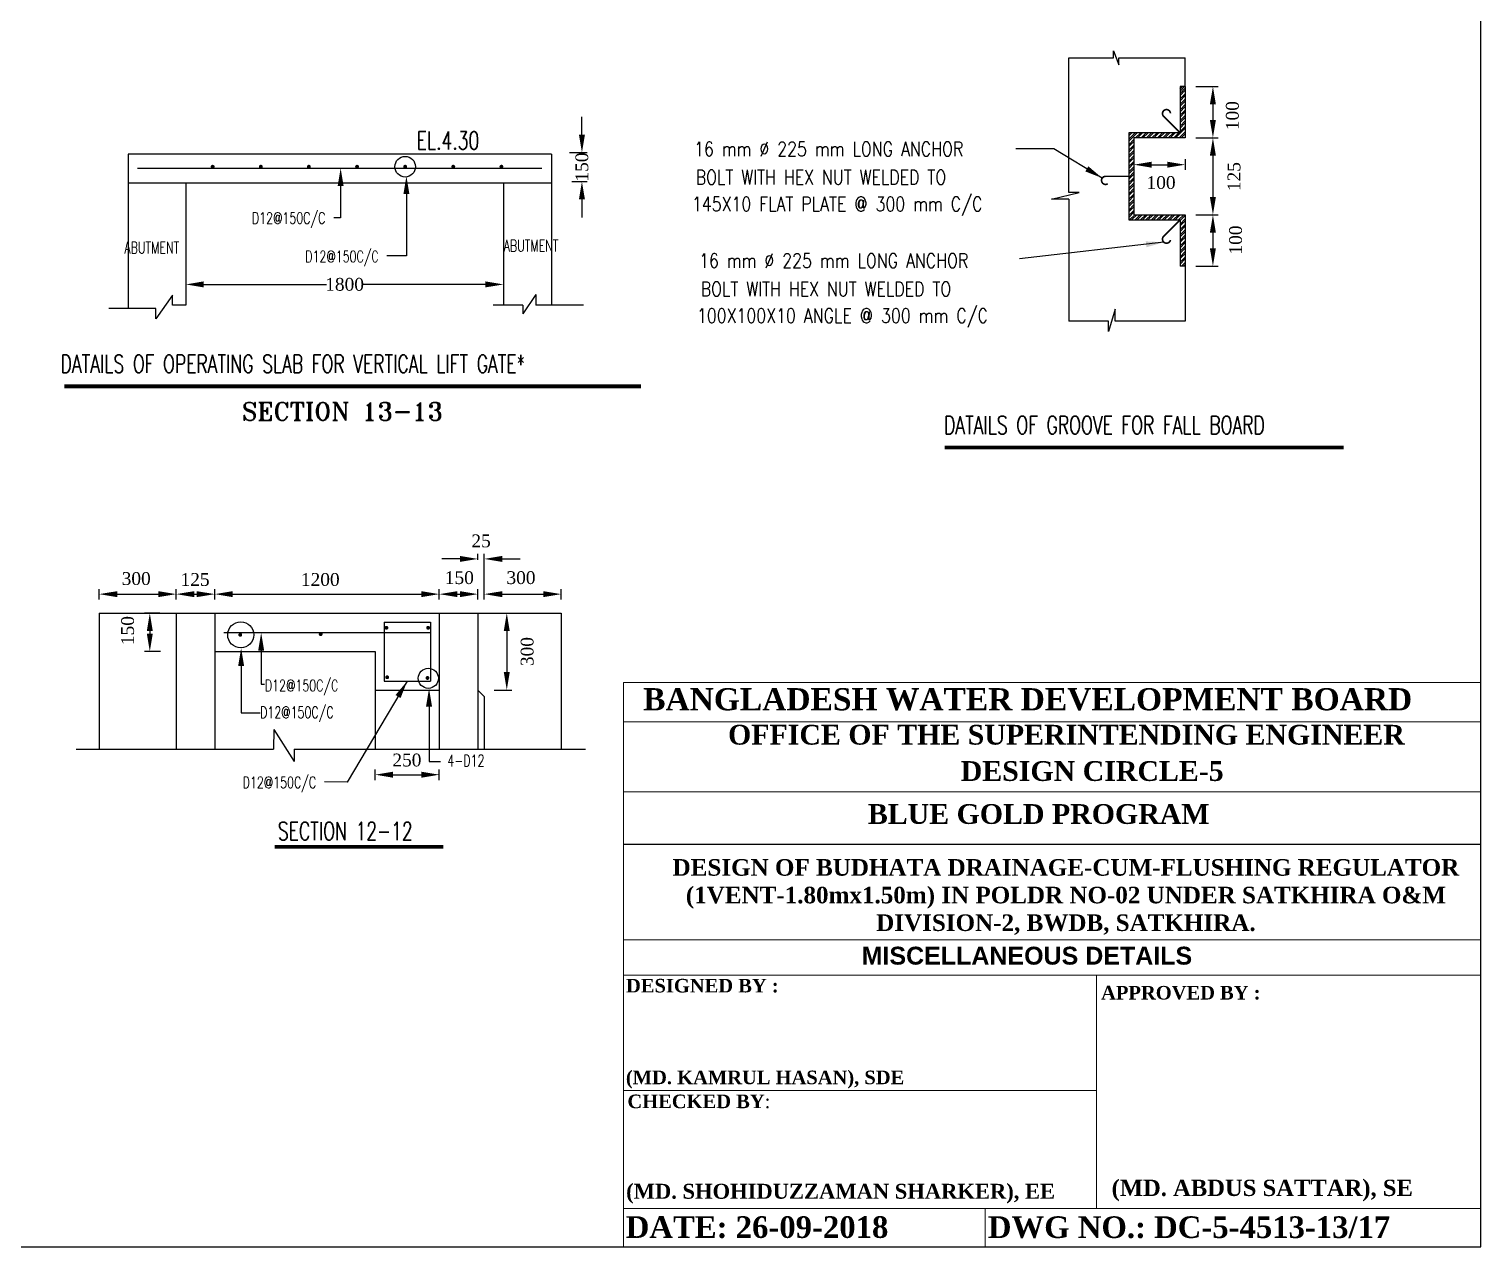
# Model space of a CAD drawing. Extents: x -298162 to 1078160, y -513173 to -216568.
# Drawn here: x 609754 to 638038, y -459717 to -435985 of the extents above; entities that cross this region are included whole.
import ezdxf

# ---------------------------------------------------------------- set-up
doc = ezdxf.new("R2010")
doc.units = 0
doc.header["$MEASUREMENT"] = 0
doc.layers.get('0').update_dxf_attribs({"linetype": 'CONTINUOUS'})
doc.layers.get('DEFPOINTS').update_dxf_attribs({"linetype": 'CONTINUOUS'})
doc.layers.add('Left Bank Profile', color=7, linetype='CONTINUOUS', lineweight=25)
doc.layers.add('LINE', color=7, linetype='CONTINUOUS')
doc.styles.add('BIG', font='ROMANT.SHX')
doc.styles.add('ROMANS', font='romans.shx', dxfattribs={"width": 0.8, "height": 100})
doc.styles.add('RS100', font='ROMANS', dxfattribs={"width": 0.7, "height": 100})
doc.styles.get("Standard").update_dxf_attribs({"font": 'times.ttf', "height": 250})
doc.dimstyles.new('3', dxfattribs={"dimtxt": 225, "dimasz": 350, "dimexe": 100, "dimexo": 25, "dimgap": 9, "dimtad": 0, "dimdec": 0, "dimzin": 0, "dimdsep": 46, "dimtxsty": 'Standard', "dimcen": 0, "dimclrt": 256, "dimadec": 0, "dimazin": 0, "dimtfac": 1, "dimtdec": 0, "dimtofl": 0, "dimtmove": 2, "dimatfit": 3, "dimfxl": 1, "dimtolj": 1, "dimtzin": 0, "dimarcsym": 0})

# ---------------------------------------------------------------- blocks, each defined once
blk = doc.blocks.new('*D942')
at = {"color": 0, "lineweight": -2}
for p, q in [((618836, -447365), (619160, -447365)), ((619060, -447715), (619060, -448515)), ((618817, -448865), (619160, -448865))]:
    blk.add_line(p, q, dxfattribs=at)
for points in [[(619002, -447715), (619118, -447715), (619060, -447365)], [(619002, -448515), (619118, -448515), (619060, -448865)]]:
    blk.add_solid(points, dxfattribs=at)
at = {"layer": 'DEFPOINTS', "color": 0, "lineweight": -2}
for p in [(618811, -447365), (618792, -448865), (619060, -448865)]:
    blk.add_point(p, dxfattribs=at)
at = {"insert": (619458, -448115), "char_height": 250, "attachment_point": 5, "rotation": 90}
blk.add_mtext('\\A1;300', dxfattribs=at)
blk = doc.blocks.new('*D943')
at = {"color": 0, "lineweight": -2}
for p, q in [((616496, -450618), (616496, -450414)), ((616846, -450514), (617396, -450514)), ((617746, -450618), (617746, -450414))]:
    blk.add_line(p, q, dxfattribs=at)
for points in [[(616846, -450456), (616846, -450573), (616496, -450514)], [(617396, -450456), (617396, -450573), (617746, -450514)]]:
    blk.add_solid(points, dxfattribs=at)
at = {"layer": 'DEFPOINTS', "color": 0, "lineweight": -2}
for p in [(617746, -450514), (616496, -450643), (617746, -450643)]:
    blk.add_point(p, dxfattribs=at)
at = {"insert": (617114, -450230), "char_height": 250, "attachment_point": 5}
blk.add_mtext('\\A1;250', dxfattribs=at)
blk = doc.blocks.new('*D944')
at = {"color": 0, "lineweight": -2}
for p, q in [((618146, -446310), (617796, -446310)), ((618496, -446328), (618496, -446210)), ((618621, -446990), (618621, -446210)), ((618971, -446310), (619321, -446310))]:
    blk.add_line(p, q, dxfattribs=at)
for points in [[(618146, -446251), (618146, -446368), (618496, -446310)], [(618971, -446251), (618971, -446368), (618621, -446310)]]:
    blk.add_solid(points, dxfattribs=at)
at = {"layer": 'DEFPOINTS', "color": 0, "lineweight": -2}
for p in [(618621, -446310), (618496, -446353), (618621, -447015)]:
    blk.add_point(p, dxfattribs=at)
at = {"insert": (618559, -445960), "char_height": 250, "attachment_point": 5}
blk.add_mtext('\\A1;25', dxfattribs=at)
blk = doc.blocks.new('*D945')
at = {"color": 0, "lineweight": -2}
for p, q in [((613371, -447100), (613371, -446896)), ((613721, -446996), (617396, -446996)), ((617746, -447100), (617746, -446896))]:
    blk.add_line(p, q, dxfattribs=at)
for points in [[(613721, -446938), (613721, -447054), (613371, -446996)], [(617396, -446938), (617396, -447054), (617746, -446996)]]:
    blk.add_solid(points, dxfattribs=at)
at = {"layer": 'DEFPOINTS', "color": 0, "lineweight": -2}
for p in [(613371, -447125), (617746, -446996), (617746, -447125)]:
    blk.add_point(p, dxfattribs=at)
at = {"insert": (615427, -446712), "char_height": 250, "attachment_point": 5}
blk.add_mtext('\\A1;1200', dxfattribs=at)
blk = doc.blocks.new('*D946')
at = {"color": 0, "lineweight": -2}
for p, q in [((612302, -447365), (612006, -447365)), ((612106, -447715), (612106, -447765)), ((612315, -448115), (612006, -448115))]:
    blk.add_line(p, q, dxfattribs=at)
for points in [[(612048, -447715), (612164, -447715), (612106, -447365)], [(612048, -447765), (612164, -447765), (612106, -448115)]]:
    blk.add_solid(points, dxfattribs=at)
at = {"layer": 'DEFPOINTS', "color": 0, "lineweight": -2}
for p in [(612327, -447365), (612106, -448115), (612340, -448115)]:
    blk.add_point(p, dxfattribs=at)
at = {"insert": (611675, -447706), "char_height": 250, "attachment_point": 5, "rotation": 90}
blk.add_mtext('\\A1;150', dxfattribs=at)
blk = doc.blocks.new('*D947')
at = {"color": 0, "lineweight": -2}
for p, q in [((611121, -447100), (611121, -446896)), ((611471, -446996), (612271, -446996)), ((612621, -447100), (612621, -446896))]:
    blk.add_line(p, q, dxfattribs=at)
for points in [[(611471, -446938), (611471, -447054), (611121, -446996)], [(612271, -446938), (612271, -447054), (612621, -446996)]]:
    blk.add_solid(points, dxfattribs=at)
at = {"layer": 'DEFPOINTS', "color": 0, "lineweight": -2}
for p in [(611121, -447125), (612621, -446996), (612621, -447125)]:
    blk.add_point(p, dxfattribs=at)
at = {"insert": (611841, -446694), "char_height": 250, "attachment_point": 5}
blk.add_mtext('\\A1;300', dxfattribs=at)
blk = doc.blocks.new('*D948')
at = {"color": 0, "lineweight": -2}
for p, q in [((612621, -447100), (612621, -446896)), ((612971, -446996), (613021, -446996)), ((613371, -447100), (613371, -446896))]:
    blk.add_line(p, q, dxfattribs=at)
for points in [[(612971, -446938), (612971, -447054), (612621, -446996)], [(613021, -446938), (613021, -447054), (613371, -446996)]]:
    blk.add_solid(points, dxfattribs=at)
at = {"layer": 'DEFPOINTS', "color": 0, "lineweight": -2}
for p in [(612621, -447125), (613371, -446996), (613371, -447125)]:
    blk.add_point(p, dxfattribs=at)
at = {"insert": (612988, -446712), "char_height": 250, "attachment_point": 5}
blk.add_mtext('\\A1;125', dxfattribs=at)
blk = doc.blocks.new('*D949')
at = {"color": 0, "lineweight": -2}
for p, q in [((617746, -447100), (617746, -446896)), ((618096, -446996), (618146, -446996)), ((618496, -447100), (618496, -446896))]:
    blk.add_line(p, q, dxfattribs=at)
for points in [[(618096, -446938), (618096, -447054), (617746, -446996)], [(618146, -446938), (618146, -447054), (618496, -446996)]]:
    blk.add_solid(points, dxfattribs=at)
at = {"layer": 'DEFPOINTS', "color": 0, "lineweight": -2}
for p in [(617746, -447125), (618496, -446996), (618496, -447125)]:
    blk.add_point(p, dxfattribs=at)
at = {"insert": (618136, -446676), "char_height": 250, "attachment_point": 5}
blk.add_mtext('\\A1;150', dxfattribs=at)
blk = doc.blocks.new('*D950')
at = {"color": 0, "lineweight": -2}
for p, q in [((618621, -447100), (618621, -446896)), ((618971, -446996), (619771, -446996)), ((620121, -447100), (620121, -446896))]:
    blk.add_line(p, q, dxfattribs=at)
for points in [[(618971, -446938), (618971, -447054), (618621, -446996)], [(619771, -446938), (619771, -447054), (620121, -446996)]]:
    blk.add_solid(points, dxfattribs=at)
at = {"layer": 'DEFPOINTS', "color": 0, "lineweight": -2}
for p in [(618621, -447125), (620121, -446996), (620121, -447125)]:
    blk.add_point(p, dxfattribs=at)
at = {"insert": (619337, -446676), "char_height": 250, "attachment_point": 5}
blk.add_mtext('\\A1;300', dxfattribs=at)
blk = doc.blocks.new('*D951')
at = {"color": 0, "lineweight": -2}
for p, q in [((612807, -440614), (612807, -441061)), ((618994, -440648), (618994, -441061)), ((613157, -440961), (615551, -440961)), ((618644, -440961), (616251, -440961))]:
    blk.add_line(p, q, dxfattribs=at)
for points in [[(613157, -440902), (613157, -441019), (612807, -440961)], [(618644, -440902), (618644, -441019), (618994, -440961)]]:
    blk.add_solid(points, dxfattribs=at)
at = {"layer": 'DEFPOINTS', "color": 0, "lineweight": -2}
for p in [(612807, -440589), (618994, -440623), (612807, -440961)]:
    blk.add_point(p, dxfattribs=at)
at = {"insert": (615901, -440961), "char_height": 250, "attachment_point": 5}
blk.add_mtext('\\A1;1800', dxfattribs=at)
blk = doc.blocks.new('*D952')
at = {"color": 0, "lineweight": -2}
for p, q in [((620524, -438043), (620524, -437693)), ((620280, -438393), (620624, -438393)), ((620325, -438956), (620624, -438956)), ((620524, -439306), (620524, -439656))]:
    blk.add_line(p, q, dxfattribs=at)
for points in [[(620466, -438043), (620583, -438043), (620524, -438393)], [(620466, -439306), (620583, -439306), (620524, -438956)]]:
    blk.add_solid(points, dxfattribs=at)
at = {"layer": 'DEFPOINTS', "color": 0, "lineweight": -2}
for p in [(620255, -438393), (620300, -438956), (620524, -438956)]:
    blk.add_point(p, dxfattribs=at)
at = {"insert": (620524, -438674), "char_height": 250, "attachment_point": 5, "rotation": 90}
blk.add_mtext('\\A1;150', dxfattribs=at)
blk = doc.blocks.new('*D993')
at = {"color": 0, "lineweight": -2}
for p, q in [((632486, -438105), (632916, -438105)), ((632816, -438455), (632816, -439255)), ((632486, -439605), (632916, -439605))]:
    blk.add_line(p, q, dxfattribs=at)
for points in [[(632757, -438455), (632874, -438455), (632816, -438105)], [(632757, -439255), (632874, -439255), (632816, -439605)]]:
    blk.add_solid(points, dxfattribs=at)
at = {"layer": 'DEFPOINTS', "color": 0, "lineweight": -2}
for p in [(632461, -438105), (632461, -439605), (632816, -439605)]:
    blk.add_point(p, dxfattribs=at)
at = {"insert": (633196, -437672), "char_height": 250, "attachment_point": 5, "rotation": 90}
blk.add_mtext('\\A1;100', dxfattribs=at)
blk = doc.blocks.new('*D994')
at = {"color": 0, "lineweight": -2}
for p, q in [((632486, -437104), (632916, -437104)), ((632816, -437454), (632816, -437755)), ((632486, -438105), (632916, -438105))]:
    blk.add_line(p, q, dxfattribs=at)
for points in [[(632757, -437454), (632874, -437454), (632816, -437104)], [(632757, -437755), (632874, -437755), (632816, -438105)]]:
    blk.add_solid(points, dxfattribs=at)
at = {"layer": 'DEFPOINTS', "color": 0, "lineweight": -2}
for p in [(632461, -437104), (632461, -438105), (632816, -438105)]:
    blk.add_point(p, dxfattribs=at)
at = {"insert": (633228, -438860), "char_height": 250, "attachment_point": 5, "rotation": 90}
blk.add_mtext('\\A1;125', dxfattribs=at)
blk = doc.blocks.new('*D995')
at = {"color": 0, "lineweight": -2}
for p, q in [((632486, -439605), (632916, -439605)), ((632816, -439955), (632816, -440255)), ((632486, -440605), (632916, -440605))]:
    blk.add_line(p, q, dxfattribs=at)
for points in [[(632757, -439955), (632874, -439955), (632816, -439605)], [(632757, -440255), (632874, -440255), (632816, -440605)]]:
    blk.add_solid(points, dxfattribs=at)
at = {"layer": 'DEFPOINTS', "color": 0, "lineweight": -2}
for p in [(632461, -439605), (632461, -440605), (632816, -440605)]:
    blk.add_point(p, dxfattribs=at)
at = {"insert": (633259, -440096), "char_height": 250, "attachment_point": 5, "rotation": 90}
blk.add_mtext('\\A1;100', dxfattribs=at)
blk = doc.blocks.new('*D996')
at = {"color": 0, "lineweight": -2}
for p, q in [((631275, -438521), (631275, -438728)), ((631625, -438628), (631925, -438628)), ((632275, -438521), (632275, -438728))]:
    blk.add_line(p, q, dxfattribs=at)
for points in [[(631625, -438570), (631625, -438687), (631275, -438628)], [(631925, -438570), (631925, -438687), (632275, -438628)]]:
    blk.add_solid(points, dxfattribs=at)
at = {"layer": 'DEFPOINTS', "color": 0, "lineweight": -2}
for p in [(631275, -438496), (632275, -438496), (632275, -438628)]:
    blk.add_point(p, dxfattribs=at)
at = {"insert": (631806, -438978), "char_height": 250, "attachment_point": 5}
blk.add_mtext('\\A1;100', dxfattribs=at)

msp = doc.modelspace()

# ---------------------------------------------------------------- linework, layer by layer
at = {"color": 0, "linetype": 'Continuous'}
for p, q in [((630879.23, -436412.521), (630980.23, -436681.521)), ((630879.23, -436547.521), (630879.23, -436412.521)), ((630007.23, -439167.614), (630007.23, -436547.521)), ((630007.23, -436547.521), (630879.23, -436547.521)), ((630980.23, -436547.521), (632274.881, -436547.521)), ((630980.23, -436681.521), (630980.23, -436547.521)), ((632274.881, -437105.006), (632274.881, -436547.521)), ((632174.881, -437192.279), (632262.806, -437104.355)), ((632174.881, -437154.779), (632224.654, -437105.006)), ((632174.881, -437239.236), (632274.881, -437139.236)), ((632174.881, -437276.736), (632274.881, -437176.736)), ((632174.881, -437345.302), (632274.881, -437245.302)), ((632174.881, -437382.802), (632274.881, -437282.802)), ((632174.881, -437451.368), (632274.881, -437351.368)), ((632174.881, -437488.868), (632274.881, -437388.868)), ((632174.881, -437557.435), (632274.881, -437457.435)), ((632174.881, -437594.935), (632274.881, -437494.935)), ((632174.881, -437663.501), (632274.881, -437563.501)), ((632174.881, -437701.001), (632274.881, -437601.001)), ((632174.881, -437769.567), (632274.881, -437669.567)), ((632174.881, -437807.067), (632274.881, -437707.067)), ((632174.881, -437875.633), (632274.881, -437775.633)), ((632174.881, -437913.133), (632274.881, -437813.133)), ((631174.881, -438170.67), (631340.545, -438005.006)), ((631174.881, -438027.104), (631196.979, -438005.006)), ((631174.881, -438133.17), (631303.045, -438005.006)), ((631174.881, -438064.604), (631234.479, -438005.006)), ((631309.111, -438105.006), (631409.111, -438005.006)), ((631346.611, -438105.006), (631446.611, -438005.006)), ((631415.178, -438105.006), (631515.178, -438005.006)), ((631452.678, -438105.006), (631552.678, -438005.006)), ((631521.244, -438105.006), (631621.244, -438005.006)), ((631558.744, -438105.006), (631658.744, -438005.006)), ((631627.31, -438105.006), (631727.31, -438005.006)), ((631664.81, -438105.006), (631764.81, -438005.006)), ((631733.376, -438105.006), (631833.376, -438005.006)), ((631770.876, -438105.006), (631870.876, -438005.006)), ((631839.442, -438105.006), (631939.442, -438005.006)), ((631876.942, -438105.006), (631976.942, -438005.006)), ((631945.508, -438105.006), (632045.508, -438005.006)), ((631983.008, -438105.006), (632083.008, -438005.006)), ((632051.574, -438105.006), (632151.574, -438005.006)), ((632089.074, -438105.006), (632274.881, -437919.199)), ((632157.64, -438105.006), (632274.881, -437987.765)), ((632174.881, -437981.699), (632274.881, -437881.699)), ((632195.14, -438105.006), (632274.881, -438025.265)), ((632263.706, -438105.006), (632274.881, -438093.831)), ((631174.881, -438239.236), (631274.881, -438139.236)), ((631174.881, -438276.736), (631274.881, -438176.736)), ((631174.881, -438345.302), (631274.881, -438245.302)), ((631174.881, -438382.802), (631274.881, -438282.802)), ((631174.881, -438451.368), (631274.881, -438351.368)), ((631174.881, -438488.868), (631274.881, -438388.868)), ((631174.881, -438557.435), (631274.881, -438457.435)), ((631174.881, -438594.935), (631274.881, -438494.935)), ((631174.881, -438663.501), (631274.881, -438563.501)), ((631174.881, -438701.001), (631274.881, -438601.001)), ((631174.881, -438769.567), (631274.881, -438669.567)), ((631174.881, -438807.067), (631274.881, -438707.067)), ((631174.881, -438875.633), (631274.881, -438775.633)), ((631174.881, -438913.133), (631274.881, -438813.133)), ((631174.881, -438981.699), (631274.881, -438881.699)), ((631174.881, -439019.199), (631274.881, -438919.199)), ((629671.23, -439302.614), (630208.23, -439167.614)), ((630208.23, -439167.614), (630007.23, -439167.614)), ((631174.881, -439087.765), (631274.881, -438987.765)), ((631174.881, -439125.265), (631274.881, -439025.265)), ((631174.881, -439193.831), (631274.881, -439093.831)), ((631174.881, -439231.331), (631274.881, -439131.331)), ((631174.881, -439299.897), (631274.881, -439199.897)), ((631174.881, -439337.397), (631274.881, -439237.397)), ((630007.23, -439302.614), (629671.23, -439302.614)), ((631174.881, -439405.963), (631274.881, -439305.963)), ((631174.881, -439443.463), (631274.881, -439343.463)), ((631174.881, -439512.029), (631274.881, -439412.029)), ((631174.881, -439549.529), (631274.881, -439449.529)), ((631174.881, -439618.095), (631274.881, -439518.095)), ((631174.881, -439655.595), (631274.881, -439555.595)), ((631194.036, -439705.006), (631294.036, -439605.006)), ((631231.536, -439705.006), (631331.536, -439605.006)), ((631300.102, -439705.006), (631400.102, -439605.006)), ((631337.602, -439705.006), (631437.602, -439605.006)), ((631406.168, -439705.006), (631506.168, -439605.006)), ((631443.668, -439705.006), (631543.668, -439605.006)), ((631512.234, -439705.006), (631612.234, -439605.006)), ((631549.734, -439705.006), (631649.734, -439605.006)), ((631618.3, -439705.006), (631718.3, -439605.006)), ((631655.8, -439705.006), (631755.8, -439605.006)), ((631724.366, -439705.006), (631824.366, -439605.006)), ((631761.866, -439705.006), (631861.866, -439605.006)), ((631830.432, -439705.006), (631930.432, -439605.006)), ((631867.932, -439705.006), (631967.932, -439605.006)), ((631936.498, -439705.006), (632036.498, -439605.006)), ((631973.998, -439705.006), (632073.998, -439605.006)), ((632042.564, -439705.006), (632142.564, -439605.006)), ((632080.064, -439705.006), (632180.064, -439605.006)), ((632148.63, -439705.006), (632248.63, -439605.006)), ((632174.881, -439716.255), (632274.881, -439616.255)), ((632174.881, -439784.821), (632274.881, -439684.821)), ((632174.881, -439822.321), (632274.881, -439722.321)), ((632174.881, -439890.887), (632274.881, -439790.887)), ((632174.881, -439928.387), (632274.881, -439828.387)), ((632174.881, -439996.953), (632274.881, -439896.953)), ((632174.881, -440034.453), (632274.881, -439934.453)), ((632174.881, -440103.019), (632274.881, -440003.019)), ((632174.881, -440140.519), (632274.881, -440040.519)), ((632174.881, -440209.085), (632274.881, -440109.085)), ((632174.881, -440246.585), (632274.881, -440146.585)), ((632174.881, -440315.151), (632274.881, -440215.151)), ((632174.881, -440352.651), (632274.881, -440252.651)), ((632174.881, -440421.217), (632274.881, -440321.217)), ((632174.881, -440458.717), (632274.881, -440358.717)), ((632174.881, -440527.283), (632274.881, -440427.283)), ((632174.881, -440564.783), (632274.881, -440464.783)), ((632203.224, -440605.006), (632274.881, -440533.349)), ((632240.724, -440605.006), (632274.881, -440570.849)), ((632274.881, -440605.006), (632274.881, -441677.521)), ((630913.23, -441443.521), (630779.23, -441879.521)), ((630913.23, -441677.521), (630913.23, -441443.521)), ((630779.23, -441677.521), (630007.23, -441677.521)), ((630779.23, -441879.521), (630779.23, -441677.521)), ((632274.881, -441677.521), (630913.23, -441677.521))]:
    msp.add_line(p, q, dxfattribs=at)
at = {"color": 0}
for p, q in [((632274.881, -437105.006), (632174.881, -437105.006)), ((619931.849, -438423.559), (611681.849, -438423.559)), ((611681.849, -438423.559), (611681.849, -438986.059)), ((619931.849, -438423.559), (619931.849, -438986.059)), ((619744.349, -438704.809), (611869.349, -438704.809)), ((619931.849, -438986.059), (611681.849, -438986.059)), ((612806.849, -438986.059), (612806.849, -441365.274)), ((615823.735, -439044.726), (615823.735, -439660.491)), ((617104.583, -439201.944), (617104.583, -440401.66)), ((618994.349, -438986.059), (618994.349, -441365.274)), ((615823.735, -439660.491), (615688.909, -439660.491)), ((617104.583, -440401.66), (616722.576, -440401.66)), ((632274.881, -440605.006), (632174.881, -440605.006)), ((619625.758, -441156.483), (619373.047, -441535.359)), ((619625.758, -441156.483), (619625.758, -441366.97)), ((619373.047, -441366.97), (618791.812, -441366.97)), ((619373.047, -441366.97), (619373.047, -441535.359)), ((620551.898, -441366.97), (619625.758, -441366.97)), ((611121.167, -447365.473), (611121.167, -450018.432)), ((611121.167, -447365.473), (620121.167, -447365.473)), ((612621.167, -447365.473), (612621.167, -450018.432)), ((613371.167, -447365.473), (613371.167, -450018.432)), ((617746.167, -447365.473), (617746.167, -450018.432)), ((618496.167, -447365.473), (618496.167, -450018.432)), ((620121.167, -447365.473), (620121.167, -450018.432)), ((616671.167, -447540.473), (616671.167, -448690.473)), ((616671.167, -447540.473), (617571.167, -447540.473)), ((617571.167, -447540.473), (617571.167, -448690.473)), ((613546.167, -447740.473), (617571.167, -447740.473)), ((613371.167, -448115.473), (616496.167, -448115.473)), ((614275.627, -448097.596), (614275.627, -448753.252)), ((616496.167, -448115.473), (616496.167, -450018.432)), ((613885.618, -448399.293), (613885.618, -449306.363)), ((614275.627, -448753.252), (614342.705, -448753.252)), ((616496.167, -448865.473), (617746.167, -448865.473)), ((616671.167, -448690.473), (617571.167, -448690.473)), ((618621.167, -448990.473), (618621.167, -450018.432)), ((613885.618, -449306.363), (614254.545, -449306.363)), ((617545.522, -449186.4), (617545.522, -450255.534)), ((617545.522, -450255.534), (617767.87, -450255.534))]:
    msp.add_line(p, q, dxfattribs=at)
at = {"color": 0, "lineweight": 13}
for p, q in [((621333.497, -448717.18), (638037.769, -448717.18)), ((621333.497, -448717.18), (621333.497, -459716.504)), ((621333.497, -449482.261), (638037.769, -449482.261)), ((621333.497, -450847.081), (638037.769, -450847.081)), ((621333.497, -453729.776), (638037.769, -453729.776)), ((621333.497, -454423.01), (638037.769, -454423.01)), ((630548.693, -458964.799), (630548.693, -454423.01)), ((630548.693, -458964.799), (630548.693, -455566.273)), ((630548.693, -458964.799), (630548.693, -455566.273)), ((630548.693, -458964.799), (630548.693, -455566.273)), ((621333.497, -456667.923), (630557.835, -456667.923)), ((621333.497, -458964.799), (637839.826, -458964.799)), ((622512.711, -458964.799), (638037.769, -458964.799)), ((622512.711, -458964.799), (637839.826, -458964.799)), ((622512.711, -458964.799), (637839.826, -458964.799)), ((628379.823, -458964.799), (628379.823, -459716.504)), ((621333.497, -459716.504), (638037.769, -459716.504))]:
    msp.add_line(p, q, dxfattribs=at)
at = {"color": 0, "linetype": 'Continuous'}
for points in [[(632174.881, -437105.006), (632174.881, -438005.006)], [(632274.881, -437105.006), (632274.881, -438105.006), (632274.881, -438105.006)], [(632174.881, -438005.006), (631174.881, -438005.006), (631174.881, -439705.006), (632174.881, -439705.006), (632174.881, -440605.006)], [(632274.881, -438105.006), (631274.881, -438105.006), (631274.881, -439605.006), (632274.881, -439605.006), (632274.881, -440605.006)]]:
    msp.add_lwpolyline(points, dxfattribs=at)
at = {"color": 0, "linetype": 'Continuous', "const_width": 32}
for points in [[(632174.881, -438005.006), (631856.683, -437686.808, -1.441957363), (631988.963, -437626.573)], [(631174.881, -438855.006), (630724.881, -438855.006, 1.327936427), (630766.648, -439000.311, -0.669707327)], [(632174.881, -439705.006), (631856.683, -440023.204, 1.327936427), (631988.963, -440096.417, -0.669707327)]]:
    msp.add_lwpolyline(points, format="xyb", dxfattribs=at)
at = {"color": 0, "const_width": 37.5}
for points in [[(613349.401, -438667.19, -1), (613311.901, -438667.19, -1)], [(614286.901, -438667.19, -1), (614249.401, -438667.19, -1)], [(615224.401, -438667.19, -1), (615186.901, -438667.19, -1)], [(616161.901, -438667.19, -1), (616124.401, -438667.19, -1)], [(617099.401, -438667.19, -1), (617061.901, -438667.19, -1)], [(618036.901, -438667.19, -1), (617999.401, -438667.19, -1)], [(618974.401, -438667.19, -1), (618936.901, -438667.19, -1)], [(615416.353, -447775.458, 1), (615453.853, -447775.458, 1)], [(616697.291, -447651.559, 1), (616734.791, -447651.559, 1)], [(617509.929, -447651.559, 1), (617547.429, -447651.559, 1)], [(613849.082, -447789.225, 1), (613886.582, -447789.225, 1)], [(616711.065, -448615.219, 1), (616748.565, -448615.219, 1)], [(617496.156, -448628.985, 1), (617533.656, -448628.985, 1)]]:
    msp.add_lwpolyline(points, format="xyb", close=True, dxfattribs=at)
at = {"color": 0}
for centre, radius in [((617080.651, -438667.19), 200.778), ((613877.462, -447789.225), 253.5), ((617532.388, -448635.925), 196.269)]:
    msp.add_circle(centre, radius, dxfattribs=at)
for points in [[(615882.069, -439044.726), (615765.402, -439044.726), (615823.735, -438694.726)], [(617162.916, -439201.944), (617046.249, -439201.944), (617104.583, -438851.944)], [(614217.294, -448097.596), (614333.96, -448097.596), (614275.627, -447747.596)], [(613827.284, -448399.293), (613943.951, -448399.293), (613885.618, -448049.293)], [(617487.189, -449186.4), (617603.856, -449186.4), (617545.522, -448836.4)]]:
    msp.add_solid(points, dxfattribs=at)
at = {"layer": 'DEFPOINTS', "color": 0, "linetype": 'ByBlock'}
msp.add_point((632511.9, -438128.314), dxfattribs=at)
msp.add_point((632511.9, -438128.314), dxfattribs=at)
at = {"layer": 'LINE', "color": 0}
for p, q in [((611681.849, -438986.059), (611681.849, -441430.959)), ((619931.849, -438986.059), (619931.849, -441366.97)), ((618621.167, -448990.473), (618496.167, -448865.473)), ((614520.115, -449633.147), (614513.691, -450018.432)), ((614520.115, -449633.147), (614918.712, -450256.278)), ((610670.208, -450018.432), (614513.691, -450018.432)), ((614918.712, -450018.432), (614918.712, -450256.278)), ((614918.712, -450018.432), (620590.742, -450018.432)), ((621333.497, -451868.36), (638037.769, -451868.36))]:
    msp.add_line(p, q, dxfattribs=at)
at = {"layer": 'LINE', "color": 0, "linetype": 'ByBlock', "lineweight": -2}
msp.add_line((630007.23, -439302.614), (630007.23, -441677.521), dxfattribs=at)
at = {"layer": 'LINE', "color": 0}
msp.add_lwpolyline([(577532.569, -459716.504), (638037.769, -459716.504), (638037.769, -416930.684), (577532.569, -416930.684)], close=True, dxfattribs=at)
msp.add_lwpolyline([(612806.849, -441365.274), (612545.751, -441365.274), (612545.751, -441167.959), (612221.751, -441628.959), (612221.751, -441430.959), (611308.042, -441430.959)], dxfattribs=at)
at = {"layer": 'LINE', "color": 0, "const_width": 75}
for points in [[(621671.835, -442946.347), (610443.362, -442946.347)], [(627593.383, -444139.71), (635361.237, -444139.71)], [(617824.463, -451920.263), (614540.156, -451920.263)]]:
    msp.add_lwpolyline(points, dxfattribs=at)

# ---------------------------------------------------------------- texts
at = {"color": 0}
for s, height, style, width, p in [('EL.4.30', 350, 'BIG', 0.7, (617306.37, -438331.324)), ('16 mm %%c 225 mm LONG ANCHOR', 281.25, 'ROMANS', 0.8, (622708.33, -438460.822)), ('BOLT WITH HEX NUT WELDED TO', 281.25, 'ROMANS', 0.8, (622740.599, -439012.551)), (' 145X10 FLAT PLATE @ 300 mm C/C', 281.25, 'ROMANS', 0.8, (622512, -439533.058)), ('16 mm %%c 225 mm LONG ANCHOR', 281.25, 'ROMANS', 0.8, (622805.922, -440637.236)), ('BOLT WITH HEX NUT WELDED TO', 281.25, 'ROMANS', 0.8, (622838.191, -441188.966)), (' 100X100X10 ANGLE @ 300 mm C/C', 281.25, 'ROMANS', 0.8, (622609.592, -441709.472)), ('DATAILS OF OPERATING SLAB FOR VERTICAL LIFT GATE*', 350, 'BIG', 0.7, (610368.768, -442683.348)), ('DATAILS OF GROOVE FOR FALL BOARD', 350, 'BIG', 0.7, (627579.783, -443876.71)), ('SECTION 12-12', 350, 'BIG', 0.7, (614601.536, -451787.085))]:
    msp.add_text(s, height=height, dxfattribs=dict(at, style=style, width=width)).set_placement(p)
at = {"color": 0, "linetype": 'Continuous', "style": 'RS100', "width": 0.7}
for s, p in [('D12@150C/C', (614095.553, -439781.391)), ('ABUTMENT', (618999.412, -440319.533)), ('ABUTMENT', (611611.369, -440356.058)), ('D12@150C/C', (615134.235, -440529.506)), ('D12@150C/C', (614348.403, -448888.632)), ('D12@150C/C', (614255.058, -449411.384)), ('4-D12 ', (617902.863, -450352.085)), ('D12@150C/C', (613915.928, -450777.555))]:
    msp.add_text(s, height=225, dxfattribs=at).set_placement(p)
at = {"color": 0, "lineweight": 13}
for s, insert, char_height, width, attachment_point in [('{\\fTimes New Roman|b1|i0|c0|p18;BANGLADESH WATER DEVELOPMENT BOARD}', (621717.44, -448827.752), 431.68407, 15505.95167, 1), ('{\\fTimes New Roman|b1|i0|c0|p18;OFFICE OF THE SUPERINTENDING ENGINEER}', (623371.027, -449542.553), 385, 15464.60245, 1), ('{\\fTimes New Roman|b1|i0|c0|p18;DESIGN CIRCLE-5}', (627903.752, -450250.207), 385, 15464.60245, 1), ('{\\fTimes New Roman|b1|i0|c0|p18;BLUE GOLD PROGRAM}', (626094.07, -451087.602), 385, 15464.60245, 1), ('\\pt1939;{\\fTimes New Roman|b1|i0|c0|p18;DESIGN OF BUDHATA DRAINAGE-CUM-FLUSHING REGULATOR (1VENT-1.80mx1.50m) IN POLDR NO-02 UNDER SATKHIRA O&M DIVISION-2, BWDB, SATKHIRA.}', (629952.595, -452897.292), 323.203886, 16527.69497, 5)]:
    msp.add_mtext(s, dxfattribs=dict(at, insert=insert, char_height=char_height, width=width, attachment_point=attachment_point))
at = {"color": 0, "lineweight": 13, "attachment_point": 1}
for s, insert, char_height in [('{\\fTimes New Roman|b1|i0|c0|p18;DESIGNED BY :}', (621383.491, -454492.825), 264.29637), ('{\\fTimes New Roman|b1|i0|c0|p18;APPROVED BY :}', (630638.092, -454630.334), 264.29637), ('{\\fTimes New Roman|b1|i0|c0|p18;(MD. KAMRUL HASAN), SDE}', (621381.075, -456280.302), 264.29637), ('{\\fTimes New Roman|b1|i0|c0|p18;CHECKED BY\\fTimes New Roman|b0|i0|c0|p18;:\\fTimes New Roman|b1|i0|c0|p18;}', (621410.33, -456747.532), 264.296372), ('{\\fTimes New Roman|b1|i0|c0|p18;(MD. SHOHIDUZZAMAN SHARKER), EE}', (621385.832, -458485.991), 290.72601), ('{\\fTimes New Roman|b1|i0|c0|p18;(MD. ABDUS SATTAR), SE}', (630842.645, -458405.877), 317.15565), ('{\\fTimes New Roman|b1|i0|c0|p18;DATE: 26-09-2018}', (621378.314, -459118.022), 421.81701), ('{\\fTimes New Roman|b1|i0|c0|p18;DWG NO.: DC-5-4513-13/17}', (628432.334, -459119.68), 421.81701)]:
    msp.add_mtext(s, dxfattribs=dict(at, insert=insert, char_height=char_height))
at = {"layer": 'Left Bank Profile', "color": 0, "insert": (629192.535, -454219.524), "char_height": 348.58425, "width": 18431.69134, "attachment_point": 8}
msp.add_mtext('{\\fArial|b1|i0|c0|p34;MISCELLANEOUS DETAILS}', dxfattribs=at)
at = {"layer": 'LINE', "color": 0, "style": 'BIG'}
msp.add_text('SECTION 13-13', height=350, dxfattribs=at).set_placement((613900.827, -443609.594))

# ---------------------------------------------------------------- dimensions: what is measured, and where the dimension line sits
at = {"color": 0}
for base, p1, p2, text, picture, middle in [((632815.588, -438105.006), (632460.738, -437104.355), (632460.738, -438105.006), '125', '*D994', (633227.623, -438859.904)), ((632815.588, -439605.006), (632460.738, -438105.006), (632460.738, -439605.006), '100', '*D993', (633195.904, -437671.667)), ((632815.588, -440605.006), (632460.738, -439605.006), (632460.738, -440605.006), '100', '*D995', (633259.341, -440095.671)), ((612105.99, -448115.473), (612326.837, -447365.473), (612339.828, -448115.473), '150', '*D946', (611674.557, -447706.016)), ((619059.905, -448865.473), (618810.901, -447365.473), (618791.52, -448865.473), '300', '*D942', (619457.854, -448115.473))]:
    dim = msp.add_linear_dim(base=base, p1=p1, p2=p2, angle=90, text=text, dimstyle='3', dxfattribs=at)
    dim.commit()
    dim.dimension.update_dxf_attribs({"geometry": picture, "text_midpoint": middle, "dimtype": 160})
for base, p1, p2, angle, text, picture, middle in [((620524.265, -438955.649), (620254.613, -438393.149), (620299.555, -438955.649), 90, '150', '*D952', (620524.265, -438674.399)), ((612806.849, -440960.502), (618994.349, -440622.839), (612806.849, -440589.073), 180, '1800', '*D951', (615900.599, -440960.502))]:
    dim = msp.add_linear_dim(base=base, p1=p1, p2=p2, angle=angle, text=text, dimstyle='3', dxfattribs=at)
    dim.commit()
    dim.dimension.update_dxf_attribs({"geometry": picture, "text_midpoint": middle})
for base, p1, p2, text, picture, middle in [((632274.881, -438628.433), (631274.881, -438496.223), (632274.881, -438496.223), '100', '*D996', (631805.631, -438977.966)), ((612621.167, -446996.027), (611121.167, -447125.116), (612621.167, -447125.116), '300', '*D947', (611840.566, -446693.863)), ((613371.167, -446996.027), (612621.167, -447125.116), (613371.167, -447125.116), '125', '*D948', (612988.372, -446711.779)), ((617746.167, -446996.027), (613371.167, -447125.116), (617746.167, -447125.116), '1200', '*D945', (615427.461, -446711.779)), ((618496.167, -446996.027), (617746.167, -447125.116), (618496.167, -447125.116), '150', '*D949', (618135.566, -446675.946)), ((620121.167, -446996.027), (618621.167, -447125.116), (620121.167, -447125.116), '300', '*D950', (619337.176, -446675.946)), ((617746.167, -450514.17), (616496.167, -450643.259), (617746.167, -450643.259), '250', '*D943', (617113.848, -450229.922))]:
    dim = msp.add_linear_dim(base=base, p1=p1, p2=p2, text=text, dimstyle='3', dxfattribs=at)
    dim.commit()
    dim.dimension.update_dxf_attribs({"geometry": picture, "text_midpoint": middle, "dimtype": 160})
dim = msp.add_linear_dim(base=(618621.167, -446309.647), p1=(618496.167, -446353.187), p2=(618621.167, -447015.264), text='25', dimstyle='3', dxfattribs=at)
dim.commit()
dim.dimension.update_dxf_attribs({"geometry": '*D944', "text_midpoint": (618558.667, -445959.647)})

# ---------------------------------------------------------------- leaders
at = {"layer": 'LINE', "color": 0, "linetype": 'ByBlock', "lineweight": -2}
for points in [[(630659.764, -438889.544), (629717.778, -438321.921), (628975.406, -438321.921)], [(631862.391, -440139.614), (629049.726, -440464.256)]]:
    msp.add_leader(points, dimstyle='3', override={"dimgap": 9, "dimtad": 0, "dimfxl": 700}, dxfattribs=at)
at = {"layer": 'LINE', "color": 0}
msp.add_leader([(617121.167, -448690.473), (615948.102, -450656.959), (615507.102, -450651.959)], dimstyle='3', override={"dimgap": 9, "dimtad": 0, "dimfxl": 700}, dxfattribs=at)

doc.saveas('drawing.dxf')
